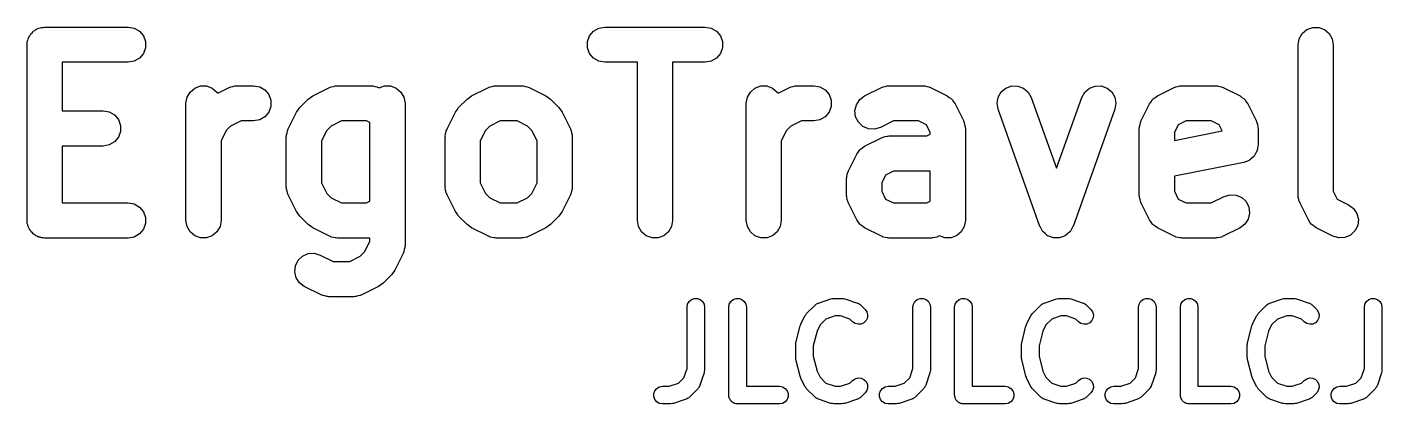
# Model space of a CAD drawing. Extents: x 131.8 to 150.6, y -85.4 to -82.2.
# Drawn here: x 131.84 to 143.42, y -85.4 to -82.19 of the extents above; entities that cross this region are included whole.
import ezdxf

# ---------------------------------------------------------------- set-up
doc = ezdxf.new("R2010")
doc.units = 0
doc.header["$MEASUREMENT"] = 0
doc.layers.add('BLACK', color=7, linetype='CONTINUOUS')

msp = doc.modelspace()

# ---------------------------------------------------------------- linework, layer by layer
at = {"layer": 'Black'}
for p, q in [((131.854, -82.2869), (131.86, -82.2755)), ((131.86, -82.2755), (131.865, -82.2632)), ((131.865, -82.2632), (131.873, -82.2531)), ((131.873, -82.2531), (131.88, -82.2418)), ((131.88, -82.2418), (131.89, -82.2333)), ((131.89, -82.2333), (131.898, -82.2233)), ((131.898, -82.2233), (131.91, -82.2167)), ((131.91, -82.2167), (131.92, -82.2083)), ((131.92, -82.2083), (131.932, -82.2038)), ((131.932, -82.2038), (131.943, -82.1972)), ((131.943, -82.1972), (131.956, -82.1949)), ((131.956, -82.1949), (131.969, -82.1904)), ((131.969, -82.1904), (131.982, -82.1904)), ((131.982, -82.1904), (131.995, -82.1882)), ((131.995, -82.1882), (132.709, -82.1882)), ((132.709, -82.1882), (132.76, -82.1972)), ((132.76, -82.1972), (132.805, -82.2233)), ((132.805, -82.2233), (132.839, -82.2632)), ((132.839, -82.2632), (132.857, -82.3121)), ((136.633, -82.3121), (136.65, -82.2632)), ((136.65, -82.2632), (136.684, -82.2233)), ((136.684, -82.2233), (136.729, -82.1972)), ((136.729, -82.1972), (136.78, -82.1882)), ((136.78, -82.1882), (137.637, -82.1882)), ((137.637, -82.1882), (137.689, -82.1972)), ((137.689, -82.1972), (137.734, -82.2233)), ((137.734, -82.2233), (137.767, -82.2632)), ((137.767, -82.2632), (137.785, -82.3121)), ((142.711, -82.2869), (142.737, -82.2418)), ((142.737, -82.2418), (142.777, -82.2083)), ((142.777, -82.2083), (142.826, -82.1904)), ((142.826, -82.1904), (142.878, -82.1904)), ((142.878, -82.1904), (142.927, -82.2083)), ((142.927, -82.2083), (142.967, -82.2418)), ((142.967, -82.2418), (142.993, -82.2869)), ((131.845, -82.3382), (131.847, -82.3252)), ((131.845, -83.8382), (131.845, -82.3382)), ((131.847, -82.3121), (131.851, -82.2998)), ((131.847, -82.3252), (131.847, -82.3121)), ((131.851, -82.2998), (131.854, -82.2869)), ((132.857, -82.3642), (132.839, -82.4132)), ((132.857, -82.3121), (132.857, -82.3642)), ((136.633, -82.3642), (136.633, -82.3121)), ((136.65, -82.4132), (136.633, -82.3642)), ((137.785, -82.3642), (137.767, -82.4132)), ((137.785, -82.3121), (137.785, -82.3642)), ((142.702, -82.3382), (142.711, -82.2869)), ((142.702, -83.6239), (142.702, -82.3382)), ((142.993, -82.2869), (143.002, -82.3382)), ((143.002, -82.3382), (143.002, -83.5885)), ((132.709, -82.4882), (132.145, -82.4882)), ((132.145, -82.4882), (132.145, -82.9025)), ((132.76, -82.4791), (132.709, -82.4882)), ((132.805, -82.4531), (132.76, -82.4791)), ((132.839, -82.4132), (132.805, -82.4531)), ((136.684, -82.4531), (136.65, -82.4132)), ((136.729, -82.4791), (136.684, -82.4531)), ((136.78, -82.4882), (136.729, -82.4791)), ((137.059, -82.4882), (136.78, -82.4882)), ((137.059, -83.8382), (137.059, -82.4882)), ((137.637, -82.4882), (137.359, -82.4882)), ((137.359, -82.4882), (137.359, -83.8382)), ((137.689, -82.4791), (137.637, -82.4882)), ((137.734, -82.4531), (137.689, -82.4791)), ((137.767, -82.4132), (137.734, -82.4531)), ((133.237, -82.7418), (133.277, -82.7083)), ((133.277, -82.7083), (133.326, -82.6904)), ((133.326, -82.6904), (133.378, -82.6904)), ((133.378, -82.6904), (133.427, -82.7083)), ((133.427, -82.7083), (133.467, -82.7418)), ((133.473, -82.7527), (133.57, -82.704)), ((133.57, -82.704), (133.579, -82.7015)), ((133.579, -82.7015), (133.586, -82.6972)), ((133.586, -82.6972), (133.603, -82.6942)), ((133.603, -82.6942), (133.62, -82.6892)), ((133.62, -82.6892), (133.629, -82.6897)), ((133.629, -82.6897), (133.637, -82.6882)), ((133.637, -82.6882), (133.78, -82.6882)), ((133.78, -82.6882), (133.832, -82.6972)), ((133.832, -82.6972), (133.877, -82.7233)), ((133.877, -82.7233), (133.91, -82.7632)), ((134.285, -82.7754), (134.428, -82.704)), ((134.428, -82.704), (134.436, -82.7015)), ((134.436, -82.7015), (134.443, -82.6972)), ((134.443, -82.6972), (134.461, -82.6942)), ((134.461, -82.6942), (134.477, -82.6892)), ((134.477, -82.6892), (134.486, -82.6897)), ((134.486, -82.6897), (134.495, -82.6882)), ((134.495, -82.6882), (134.78, -82.6882)), ((134.78, -82.6882), (134.789, -82.6897)), ((134.789, -82.6897), (134.797, -82.6892)), ((134.797, -82.6892), (134.814, -82.6942)), ((134.814, -82.6942), (134.832, -82.6972)), ((134.832, -82.6972), (134.839, -82.7015)), ((134.839, -82.7015), (134.847, -82.704)), ((134.847, -82.704), (134.853, -82.7066)), ((134.853, -82.7066), (134.897, -82.6904)), ((134.897, -82.6904), (134.949, -82.6904)), ((134.949, -82.6904), (134.998, -82.7083)), ((134.998, -82.7083), (135.038, -82.7418)), ((135.642, -82.7754), (135.785, -82.704)), ((135.785, -82.704), (135.793, -82.7015)), ((135.793, -82.7015), (135.8, -82.6972)), ((135.8, -82.6972), (135.818, -82.6942)), ((135.818, -82.6942), (135.835, -82.6892)), ((135.835, -82.6892), (135.843, -82.6897)), ((135.843, -82.6897), (135.852, -82.6882)), ((135.852, -82.6882), (136.066, -82.6882)), ((136.066, -82.6882), (136.075, -82.6897)), ((136.075, -82.6897), (136.083, -82.6892)), ((136.083, -82.6892), (136.1, -82.6942)), ((136.1, -82.6942), (136.117, -82.6972)), ((136.117, -82.6972), (136.125, -82.7015)), ((136.125, -82.7015), (136.133, -82.704)), ((136.133, -82.704), (136.276, -82.7754)), ((138.023, -82.7418), (138.062, -82.7083)), ((138.062, -82.7083), (138.111, -82.6904)), ((138.111, -82.6904), (138.164, -82.6904)), ((138.164, -82.6904), (138.212, -82.7083)), ((138.212, -82.7083), (138.252, -82.7418)), ((138.259, -82.7527), (138.356, -82.704)), ((138.356, -82.704), (138.364, -82.7015)), ((138.364, -82.7015), (138.372, -82.6972)), ((138.372, -82.6972), (138.389, -82.6942)), ((138.389, -82.6942), (138.406, -82.6892)), ((138.406, -82.6892), (138.415, -82.6897)), ((138.415, -82.6897), (138.423, -82.6882)), ((138.423, -82.6882), (138.566, -82.6882)), ((138.566, -82.6882), (138.617, -82.6972)), ((138.617, -82.6972), (138.662, -82.7233)), ((138.662, -82.7233), (138.696, -82.7632)), ((138.999, -82.7754), (139.142, -82.704)), ((139.142, -82.704), (139.15, -82.7015)), ((139.15, -82.7015), (139.158, -82.6972)), ((139.158, -82.6972), (139.175, -82.6942)), ((139.175, -82.6942), (139.192, -82.6892)), ((139.192, -82.6892), (139.2, -82.6897)), ((139.2, -82.6897), (139.209, -82.6882)), ((139.209, -82.6882), (139.495, -82.6882)), ((139.495, -82.6882), (139.503, -82.6897)), ((139.503, -82.6897), (139.512, -82.6892)), ((139.512, -82.6892), (139.529, -82.6942)), ((139.529, -82.6942), (139.546, -82.6972)), ((139.546, -82.6972), (139.553, -82.7015)), ((139.553, -82.7015), (139.562, -82.704)), ((139.562, -82.704), (139.705, -82.7754)), ((140.166, -82.7411), (140.206, -82.7078)), ((140.206, -82.7078), (140.255, -82.6903)), ((140.255, -82.6903), (140.307, -82.6906)), ((140.307, -82.6906), (140.356, -82.7087)), ((140.356, -82.7087), (140.396, -82.7424)), ((140.879, -82.7424), (140.919, -82.7087)), ((140.919, -82.7087), (140.968, -82.6906)), ((140.968, -82.6906), (141.02, -82.6903)), ((141.02, -82.6903), (141.069, -82.7078)), ((141.069, -82.7078), (141.109, -82.7411)), ((141.499, -82.7754), (141.642, -82.704)), ((141.642, -82.704), (141.65, -82.7015)), ((141.65, -82.7015), (141.658, -82.6972)), ((141.658, -82.6972), (141.675, -82.6942)), ((141.675, -82.6942), (141.692, -82.6892)), ((141.692, -82.6892), (141.7, -82.6897)), ((141.7, -82.6897), (141.709, -82.6882)), ((141.709, -82.6882), (141.995, -82.6882)), ((141.995, -82.6882), (142.003, -82.6897)), ((142.003, -82.6897), (142.012, -82.6892)), ((142.012, -82.6892), (142.029, -82.6942)), ((142.029, -82.6942), (142.046, -82.6972)), ((142.046, -82.6972), (142.053, -82.7015)), ((142.053, -82.7015), (142.062, -82.704)), ((142.062, -82.704), (142.205, -82.7754)), ((133.202, -82.8382), (133.211, -82.7869)), ((133.202, -83.8382), (133.202, -82.8382)), ((133.211, -82.7869), (133.237, -82.7418)), ((133.467, -82.7418), (133.473, -82.7527)), ((133.91, -82.7632), (133.928, -82.8121)), ((133.928, -82.8121), (133.928, -82.8642)), ((134.174, -82.875), (134.246, -82.8035)), ((134.246, -82.8035), (134.265, -82.7897)), ((134.265, -82.7897), (134.285, -82.7754)), ((135.038, -82.7418), (135.064, -82.7869)), ((135.064, -82.7869), (135.073, -82.8382)), ((135.073, -82.8382), (135.073, -84.0525)), ((135.531, -82.875), (135.603, -82.8035)), ((135.603, -82.8035), (135.623, -82.7897)), ((135.623, -82.7897), (135.642, -82.7754)), ((136.276, -82.7754), (136.295, -82.7897)), ((136.295, -82.7897), (136.315, -82.8035)), ((136.315, -82.8035), (136.386, -82.875)), ((137.987, -82.8382), (137.997, -82.7869)), ((137.987, -83.8382), (137.987, -82.8382)), ((137.997, -82.7869), (138.023, -82.7418)), ((138.252, -82.7418), (138.259, -82.7527)), ((138.696, -82.7632), (138.714, -82.8121)), ((138.714, -82.8121), (138.714, -82.8642)), ((138.916, -82.9006), (138.928, -82.8499)), ((138.928, -82.8499), (138.957, -82.8065)), ((138.957, -82.8065), (138.999, -82.7754)), ((139.705, -82.7754), (139.722, -82.7885)), ((139.722, -82.7885), (139.741, -82.8007)), ((139.741, -82.8007), (139.743, -82.804)), ((139.743, -82.804), (139.746, -82.8065)), ((139.746, -82.8065), (139.759, -82.8248)), ((139.759, -82.8248), (139.772, -82.8425)), ((139.772, -82.8425), (139.843, -82.9854)), ((140.13, -82.8373), (140.14, -82.786)), ((140.139, -82.8886), (140.13, -82.8373)), ((140.14, -82.786), (140.166, -82.7411)), ((140.396, -82.7424), (140.422, -82.7877)), ((140.422, -82.7877), (140.637, -83.3922)), ((140.637, -83.3922), (140.853, -82.7877)), ((140.853, -82.7877), (140.879, -82.7424)), ((141.109, -82.7411), (141.135, -82.786)), ((141.135, -82.786), (141.145, -82.8373)), ((141.145, -82.8373), (141.136, -82.8886)), ((141.36, -82.9854), (141.432, -82.8425)), ((141.432, -82.8425), (141.445, -82.8248)), ((141.445, -82.8248), (141.457, -82.8065)), ((141.457, -82.8065), (141.46, -82.804)), ((141.46, -82.804), (141.463, -82.8007)), ((141.463, -82.8007), (141.481, -82.7886)), ((141.481, -82.7886), (141.499, -82.7754)), ((142.205, -82.7754), (142.222, -82.7885)), ((142.222, -82.7885), (142.241, -82.8007)), ((142.241, -82.8007), (142.243, -82.804)), ((142.243, -82.804), (142.246, -82.8065)), ((142.246, -82.8065), (142.259, -82.8248)), ((142.259, -82.8248), (142.272, -82.8425)), ((142.272, -82.8425), (142.343, -82.9854)), ((132.145, -82.9025), (132.495, -82.9025)), ((132.495, -82.9025), (132.546, -82.9115)), ((132.546, -82.9115), (132.591, -82.9376)), ((132.591, -82.9376), (132.625, -82.9775)), ((133.877, -82.9531), (133.832, -82.9791)), ((133.91, -82.9132), (133.877, -82.9531)), ((133.928, -82.8642), (133.91, -82.9132)), ((134.075, -83.0568), (134.146, -82.9139)), ((134.146, -82.9139), (134.16, -82.8947)), ((134.16, -82.8947), (134.174, -82.875)), ((135.432, -83.0568), (135.503, -82.9139)), ((135.503, -82.9139), (135.518, -82.8947)), ((135.518, -82.8947), (135.531, -82.875)), ((136.386, -82.875), (136.4, -82.8946)), ((136.4, -82.8946), (136.415, -82.9139)), ((136.415, -82.9139), (136.486, -83.0568)), ((138.662, -82.9531), (138.617, -82.9791)), ((138.696, -82.9132), (138.662, -82.9531)), ((138.714, -82.8642), (138.696, -82.9132)), ((138.922, -82.9524), (138.916, -82.9006)), ((138.946, -82.999), (138.922, -82.9524)), ((140.496, -83.8886), (140.139, -82.8886)), ((141.136, -82.8886), (140.779, -83.8886)), ((132.625, -82.9775), (132.642, -83.0264)), ((132.642, -83.0785), (132.625, -83.1275)), ((132.642, -83.0264), (132.642, -83.0785)), ((133.546, -83.0699), (133.502, -83.1593)), ((133.583, -83.0329), (133.546, -83.0699)), ((133.673, -82.9882), (133.583, -83.0329)), ((133.78, -82.9882), (133.673, -82.9882)), ((133.832, -82.9791), (133.78, -82.9882)), ((134.065, -83.0899), (134.068, -83.0726)), ((134.068, -83.0726), (134.072, -83.0651)), ((134.072, -83.0651), (134.075, -83.0568)), ((134.404, -83.0699), (134.359, -83.1593)), ((134.441, -83.0329), (134.404, -83.0699)), ((134.53, -82.9882), (134.441, -83.0329)), ((134.745, -82.9882), (134.53, -82.9882)), ((134.773, -83.0023), (134.745, -82.9882)), ((134.773, -83.674), (134.773, -83.0023)), ((135.422, -83.0899), (135.425, -83.0726)), ((135.425, -83.0726), (135.429, -83.0651)), ((135.429, -83.0651), (135.432, -83.0568)), ((135.761, -83.0699), (135.716, -83.1593)), ((135.798, -83.0329), (135.761, -83.0699)), ((135.887, -82.9882), (135.798, -83.0329)), ((136.031, -82.9882), (135.887, -82.9882)), ((136.12, -83.0329), (136.031, -82.9882)), ((136.157, -83.0699), (136.12, -83.0329)), ((136.202, -83.1593), (136.157, -83.0699)), ((136.486, -83.0568), (136.488, -83.0651)), ((136.488, -83.0651), (136.493, -83.0726)), ((136.493, -83.0726), (136.496, -83.0899)), ((138.332, -83.0699), (138.287, -83.1593)), ((138.369, -83.0329), (138.332, -83.0699)), ((138.459, -82.9882), (138.369, -83.0329)), ((138.566, -82.9882), (138.459, -82.9882)), ((138.617, -82.9791), (138.566, -82.9882)), ((138.983, -83.0348), (138.946, -82.999)), ((139.031, -83.0555), (138.983, -83.0348)), ((139.083, -83.0586), (139.031, -83.0555)), ((139.133, -83.0438), (139.083, -83.0586)), ((139.244, -82.9882), (139.133, -83.0438)), ((139.459, -82.9882), (139.244, -82.9882)), ((139.526, -83.0214), (139.459, -82.9882)), ((139.559, -83.0879), (139.526, -83.0214)), ((139.843, -82.9854), (139.846, -82.9937)), ((139.846, -82.9937), (139.85, -83.0012)), ((139.85, -83.0012), (139.853, -83.0185)), ((139.853, -83.0185), (139.858, -83.0353)), ((139.858, -83.0353), (139.857, -83.0439)), ((139.857, -83.0439), (139.859, -83.0525)), ((139.859, -83.0525), (139.859, -83.8382)), ((141.345, -83.0525), (141.346, -83.0439)), ((141.345, -83.6239), (141.345, -83.0525)), ((141.346, -83.0353), (141.351, -83.0185)), ((141.346, -83.0439), (141.346, -83.0353)), ((141.351, -83.0185), (141.354, -83.0012)), ((141.354, -83.0012), (141.358, -82.9937)), ((141.358, -82.9937), (141.36, -82.9854)), ((141.678, -83.0214), (141.645, -83.0879)), ((141.645, -83.1552), (142.052, -83.0738)), ((141.744, -82.9882), (141.678, -83.0214)), ((141.959, -82.9882), (141.744, -82.9882)), ((142.026, -83.0214), (141.959, -82.9882)), ((142.052, -83.0738), (142.026, -83.0214)), ((142.343, -82.9854), (142.346, -82.9937)), ((142.346, -82.9937), (142.35, -83.0012)), ((142.35, -83.0012), (142.353, -83.0185)), ((142.353, -83.0185), (142.358, -83.0353)), ((142.358, -83.0353), (142.357, -83.0439)), ((142.357, -83.0439), (142.359, -83.0525)), ((142.359, -83.0525), (142.359, -83.1953)), ((132.495, -83.2025), (132.145, -83.2025)), ((132.145, -83.2025), (132.145, -83.6882)), ((132.546, -83.1934), (132.495, -83.2025)), ((132.591, -83.1674), (132.546, -83.1934)), ((132.625, -83.1275), (132.591, -83.1674)), ((133.502, -83.1593), (133.502, -83.8382)), ((134.059, -83.1239), (134.06, -83.1154)), ((134.059, -83.5525), (134.059, -83.1239)), ((134.06, -83.1067), (134.065, -83.0899)), ((134.06, -83.1154), (134.06, -83.1067)), ((134.359, -83.1593), (134.359, -83.517)), ((135.416, -83.1239), (135.418, -83.1154)), ((135.416, -83.5525), (135.416, -83.1239)), ((135.417, -83.1067), (135.422, -83.0899)), ((135.418, -83.1154), (135.417, -83.1067)), ((135.716, -83.1593), (135.716, -83.517)), ((136.202, -83.517), (136.202, -83.1593)), ((136.496, -83.0899), (136.501, -83.1067)), ((136.501, -83.1067), (136.5, -83.1154)), ((136.5, -83.1154), (136.502, -83.1239)), ((136.502, -83.1239), (136.502, -83.5525)), ((138.287, -83.1593), (138.287, -83.8382)), ((138.999, -83.204), (139.142, -83.1326)), ((139.142, -83.1326), (139.15, -83.1301)), ((139.15, -83.1301), (139.158, -83.1258)), ((139.158, -83.1258), (139.175, -83.1227)), ((139.175, -83.1227), (139.192, -83.1177)), ((139.192, -83.1177), (139.2, -83.1182)), ((139.2, -83.1182), (139.209, -83.1167)), ((139.209, -83.1167), (139.531, -83.1167)), ((139.531, -83.1167), (139.559, -83.1026)), ((139.559, -83.1026), (139.559, -83.0879)), ((141.645, -83.0879), (141.645, -83.1552)), ((142.359, -83.1953), (142.355, -83.2193)), ((138.86, -83.4139), (138.932, -83.2711)), ((138.932, -83.2711), (138.945, -83.2534)), ((138.945, -83.2534), (138.957, -83.235)), ((138.957, -83.235), (138.96, -83.2326)), ((138.96, -83.2326), (138.963, -83.2292)), ((138.963, -83.2292), (138.981, -83.2171)), ((138.981, -83.2171), (138.999, -83.204)), ((142.305, -83.3074), (142.287, -83.3235)), ((142.324, -83.2917), (142.305, -83.3074)), ((142.325, -83.2902), (142.324, -83.2917)), ((142.326, -83.2891), (142.325, -83.2902)), ((142.338, -83.2677), (142.326, -83.2891)), ((142.35, -83.2466), (142.338, -83.2677)), ((142.351, -83.2434), (142.35, -83.2449)), ((142.35, -83.2449), (142.35, -83.2466)), ((142.355, -83.2193), (142.351, -83.2434)), ((138.851, -83.447), (138.854, -83.4297)), ((138.854, -83.4297), (138.858, -83.4222)), ((138.858, -83.4222), (138.86, -83.4139)), ((139.244, -83.4167), (139.178, -83.45)), ((139.559, -83.4167), (139.244, -83.4167)), ((139.559, -83.674), (139.559, -83.4167)), ((142.238, -83.3424), (141.645, -83.4611)), ((142.261, -83.3336), (142.238, -83.3424)), ((142.284, -83.3252), (142.261, -83.3336)), ((142.285, -83.3241), (142.284, -83.3252)), ((142.287, -83.3235), (142.285, -83.3241)), ((134.359, -83.517), (134.404, -83.6065)), ((135.716, -83.517), (135.761, -83.6065)), ((136.157, -83.6065), (136.202, -83.517)), ((138.845, -83.481), (138.846, -83.4725)), ((138.845, -83.6239), (138.845, -83.481)), ((138.846, -83.4639), (138.851, -83.447)), ((138.846, -83.4725), (138.846, -83.4639)), ((139.178, -83.45), (139.145, -83.5164)), ((139.145, -83.5164), (139.145, -83.5885)), ((141.645, -83.4611), (141.645, -83.5885)), ((134.06, -83.561), (134.059, -83.5525)), ((134.06, -83.5696), (134.06, -83.561)), ((134.065, -83.5864), (134.06, -83.5696)), ((134.068, -83.6038), (134.065, -83.5864)), ((134.072, -83.6113), (134.068, -83.6038)), ((134.075, -83.6195), (134.072, -83.6113)), ((134.146, -83.7624), (134.075, -83.6195)), ((134.404, -83.6065), (134.441, -83.6435)), ((134.441, -83.6435), (134.53, -83.6882)), ((135.418, -83.561), (135.416, -83.5525)), ((135.417, -83.5696), (135.418, -83.561)), ((135.422, -83.5864), (135.417, -83.5696)), ((135.425, -83.6038), (135.422, -83.5864)), ((135.429, -83.6113), (135.425, -83.6038)), ((135.432, -83.6195), (135.429, -83.6113)), ((135.503, -83.7624), (135.432, -83.6195)), ((135.761, -83.6065), (135.798, -83.6435)), ((135.798, -83.6435), (135.887, -83.6882)), ((136.031, -83.6882), (136.12, -83.6435)), ((136.12, -83.6435), (136.157, -83.6065)), ((136.486, -83.6195), (136.415, -83.7624)), ((136.488, -83.6112), (136.486, -83.6195)), ((136.493, -83.6038), (136.488, -83.6112)), ((136.496, -83.5864), (136.493, -83.6038)), ((136.501, -83.5696), (136.496, -83.5864)), ((136.502, -83.5525), (136.5, -83.561)), ((136.5, -83.561), (136.501, -83.5696)), ((138.846, -83.6324), (138.845, -83.6239)), ((138.846, -83.641), (138.846, -83.6324)), ((138.851, -83.6579), (138.846, -83.641)), ((138.854, -83.6752), (138.851, -83.6579)), ((139.145, -83.5885), (139.178, -83.6549)), ((139.178, -83.6549), (139.244, -83.6882)), ((141.346, -83.6324), (141.345, -83.6239)), ((141.346, -83.641), (141.346, -83.6324)), ((141.351, -83.6579), (141.346, -83.641)), ((141.354, -83.6752), (141.351, -83.6579)), ((141.645, -83.5885), (141.678, -83.6549)), ((141.678, -83.6549), (141.744, -83.6882)), ((141.959, -83.6882), (142.07, -83.6326)), ((142.07, -83.6326), (142.12, -83.6177)), ((142.12, -83.6177), (142.172, -83.6208)), ((142.172, -83.6208), (142.22, -83.6416)), ((142.22, -83.6416), (142.258, -83.6774)), ((142.703, -83.6324), (142.702, -83.6239)), ((142.703, -83.641), (142.703, -83.6324)), ((142.708, -83.6579), (142.703, -83.641)), ((142.711, -83.6752), (142.708, -83.6579)), ((143.002, -83.5885), (143.035, -83.6549)), ((143.035, -83.6549), (143.133, -83.704)), ((132.145, -83.6882), (132.709, -83.6882)), ((132.709, -83.6882), (132.76, -83.6972)), ((132.76, -83.6972), (132.805, -83.7233)), ((132.805, -83.7233), (132.839, -83.7632)), ((132.839, -83.7632), (132.857, -83.8121)), ((134.16, -83.7817), (134.146, -83.7624)), ((134.53, -83.6882), (134.745, -83.6882)), ((134.745, -83.6882), (134.773, -83.674)), ((135.518, -83.7817), (135.503, -83.7624)), ((135.887, -83.6882), (136.031, -83.6882)), ((136.415, -83.7624), (136.4, -83.7817)), ((138.858, -83.6827), (138.854, -83.6752)), ((138.86, -83.691), (138.858, -83.6827)), ((138.932, -83.8338), (138.86, -83.691)), ((139.244, -83.6882), (139.531, -83.6882)), ((139.531, -83.6882), (139.559, -83.674)), ((141.358, -83.6827), (141.354, -83.6752)), ((141.36, -83.691), (141.358, -83.6827)), ((141.432, -83.8338), (141.36, -83.691)), ((141.744, -83.6882), (141.959, -83.6882)), ((142.258, -83.6774), (142.281, -83.724)), ((142.287, -83.7757), (142.275, -83.8264)), ((142.281, -83.724), (142.287, -83.7757)), ((142.715, -83.6827), (142.711, -83.6752)), ((142.718, -83.691), (142.715, -83.6827)), ((142.789, -83.8338), (142.718, -83.691)), ((143.133, -83.704), (143.175, -83.735)), ((143.175, -83.735), (143.204, -83.7785)), ((143.204, -83.7785), (143.216, -83.8292)), ((131.847, -83.8511), (131.845, -83.8382)), ((131.847, -83.8642), (131.847, -83.8511)), ((131.851, -83.8765), (131.847, -83.8642)), ((131.854, -83.8895), (131.851, -83.8765)), ((131.86, -83.9008), (131.854, -83.8895)), ((132.857, -83.8642), (132.839, -83.9132)), ((132.857, -83.8121), (132.857, -83.8642)), ((133.211, -83.8895), (133.202, -83.8382)), ((133.237, -83.9346), (133.211, -83.8895)), ((133.493, -83.8895), (133.467, -83.9346)), ((133.502, -83.8382), (133.493, -83.8895)), ((134.174, -83.8014), (134.16, -83.7817)), ((134.246, -83.8728), (134.174, -83.8014)), ((134.265, -83.8866), (134.246, -83.8728)), ((134.285, -83.9009), (134.265, -83.8866)), ((135.531, -83.8014), (135.518, -83.7817)), ((135.603, -83.8728), (135.531, -83.8014)), ((135.623, -83.8866), (135.603, -83.8728)), ((135.642, -83.9009), (135.623, -83.8866)), ((136.295, -83.8866), (136.276, -83.9009)), ((136.315, -83.8728), (136.295, -83.8866)), ((136.386, -83.8014), (136.315, -83.8728)), ((136.4, -83.7817), (136.386, -83.8014)), ((137.068, -83.8895), (137.059, -83.8382)), ((137.094, -83.9346), (137.068, -83.8895)), ((137.35, -83.8895), (137.324, -83.9346)), ((137.359, -83.8382), (137.35, -83.8895)), ((137.997, -83.8895), (137.987, -83.8382)), ((138.023, -83.9346), (137.997, -83.8895)), ((138.278, -83.8895), (138.252, -83.9346)), ((138.287, -83.8382), (138.278, -83.8895)), ((138.945, -83.8515), (138.932, -83.8338)), ((138.957, -83.8699), (138.945, -83.8515)), ((138.96, -83.8723), (138.957, -83.8699)), ((138.963, -83.8757), (138.96, -83.8723)), ((138.981, -83.8878), (138.963, -83.8757)), ((138.999, -83.9009), (138.981, -83.8878)), ((139.85, -83.8895), (139.824, -83.9346)), ((139.859, -83.8382), (139.85, -83.8895)), ((140.497, -83.8894), (140.496, -83.8886)), ((140.497, -83.8903), (140.497, -83.8894)), ((140.51, -83.9121), (140.497, -83.8903)), ((140.778, -83.8903), (140.765, -83.9121)), ((140.779, -83.8886), (140.778, -83.8894)), ((140.778, -83.8894), (140.778, -83.8903)), ((141.445, -83.8515), (141.432, -83.8338)), ((141.457, -83.8699), (141.445, -83.8515)), ((141.46, -83.8723), (141.457, -83.8699)), ((141.463, -83.8757), (141.46, -83.8723)), ((141.481, -83.8878), (141.463, -83.8757)), ((141.499, -83.9009), (141.481, -83.8878)), ((142.246, -83.8699), (142.205, -83.9009)), ((142.275, -83.8264), (142.246, -83.8699)), ((142.802, -83.8515), (142.789, -83.8338)), ((142.814, -83.8699), (142.802, -83.8515)), ((142.818, -83.8723), (142.814, -83.8699)), ((142.82, -83.8757), (142.818, -83.8723)), ((142.838, -83.8878), (142.82, -83.8757)), ((142.856, -83.9009), (142.838, -83.8878)), ((143.21, -83.8809), (143.187, -83.9275)), ((143.216, -83.8292), (143.21, -83.8809)), ((131.865, -83.9132), (131.86, -83.9008)), ((131.873, -83.9232), (131.865, -83.9132)), ((131.88, -83.9346), (131.873, -83.9232)), ((131.89, -83.943), (131.88, -83.9346)), ((131.898, -83.9531), (131.89, -83.943)), ((131.91, -83.9596), (131.898, -83.9531)), ((131.92, -83.9681), (131.91, -83.9596)), ((131.932, -83.9726), (131.92, -83.9681)), ((131.943, -83.9791), (131.932, -83.9726)), ((131.956, -83.9814), (131.943, -83.9791)), ((131.969, -83.9859), (131.956, -83.9814)), ((131.982, -83.9859), (131.969, -83.9859)), ((131.995, -83.9882), (131.982, -83.9859)), ((132.709, -83.9882), (131.995, -83.9882)), ((132.76, -83.9791), (132.709, -83.9882)), ((132.805, -83.9531), (132.76, -83.9791)), ((132.839, -83.9132), (132.805, -83.9531)), ((133.277, -83.9681), (133.237, -83.9346)), ((133.326, -83.9859), (133.277, -83.9681)), ((133.378, -83.9859), (133.326, -83.9859)), ((133.427, -83.9681), (133.378, -83.9859)), ((133.467, -83.9346), (133.427, -83.9681)), ((134.428, -83.9723), (134.285, -83.9009)), ((134.436, -83.9748), (134.428, -83.9723)), ((134.443, -83.9791), (134.436, -83.9748)), ((134.461, -83.9822), (134.443, -83.9791)), ((134.477, -83.9872), (134.461, -83.9822)), ((134.486, -83.9867), (134.477, -83.9872)), ((134.495, -83.9882), (134.486, -83.9867)), ((134.773, -83.9882), (134.495, -83.9882)), ((134.773, -84.017), (134.773, -83.9882)), ((135.785, -83.9723), (135.642, -83.9009)), ((135.793, -83.9748), (135.785, -83.9723)), ((135.8, -83.9791), (135.793, -83.9748)), ((135.818, -83.9822), (135.8, -83.9791)), ((135.835, -83.9872), (135.818, -83.9822)), ((135.843, -83.9867), (135.835, -83.9872)), ((135.852, -83.9882), (135.843, -83.9867)), ((136.066, -83.9882), (135.852, -83.9882)), ((136.075, -83.9867), (136.066, -83.9882)), ((136.083, -83.9872), (136.075, -83.9867)), ((136.1, -83.9822), (136.083, -83.9872)), ((136.117, -83.9791), (136.1, -83.9822)), ((136.125, -83.9748), (136.117, -83.9791)), ((136.133, -83.9723), (136.125, -83.9748)), ((136.276, -83.9009), (136.133, -83.9723)), ((137.134, -83.9681), (137.094, -83.9346)), ((137.183, -83.9859), (137.134, -83.9681)), ((137.235, -83.9859), (137.183, -83.9859)), ((137.284, -83.9681), (137.235, -83.9859)), ((137.324, -83.9346), (137.284, -83.9681)), ((138.062, -83.9681), (138.023, -83.9346)), ((138.111, -83.9859), (138.062, -83.9681)), ((138.164, -83.9859), (138.111, -83.9859)), ((138.212, -83.9681), (138.164, -83.9859)), ((138.252, -83.9346), (138.212, -83.9681)), ((139.142, -83.9723), (138.999, -83.9009)), ((139.15, -83.9748), (139.142, -83.9723)), ((139.158, -83.9791), (139.15, -83.9748)), ((139.175, -83.9822), (139.158, -83.9791)), ((139.192, -83.9872), (139.175, -83.9822)), ((139.2, -83.9867), (139.192, -83.9872)), ((139.209, -83.9882), (139.2, -83.9867)), ((139.566, -83.9882), (139.209, -83.9882)), ((139.575, -83.9867), (139.566, -83.9882)), ((139.583, -83.9872), (139.575, -83.9867)), ((139.6, -83.9822), (139.583, -83.9872)), ((139.617, -83.9791), (139.6, -83.9822)), ((139.625, -83.9748), (139.617, -83.9791)), ((139.633, -83.9723), (139.625, -83.9748)), ((139.638, -83.9697), (139.633, -83.9723)), ((139.683, -83.9859), (139.638, -83.9697)), ((139.735, -83.9859), (139.683, -83.9859)), ((139.784, -83.9681), (139.735, -83.9859)), ((139.824, -83.9346), (139.784, -83.9681)), ((140.522, -83.9339), (140.51, -83.9121)), ((140.523, -83.9345), (140.522, -83.9339)), ((140.523, -83.9353), (140.523, -83.9345)), ((140.543, -83.9513), (140.523, -83.9353)), ((140.562, -83.9676), (140.543, -83.9513)), ((140.563, -83.9679), (140.562, -83.9676)), ((140.563, -83.9685), (140.563, -83.9679)), ((140.587, -83.977), (140.563, -83.9685)), ((140.611, -83.9857), (140.587, -83.977)), ((140.612, -83.986), (140.611, -83.9857)), ((140.611, -83.9857), (140.611, -83.9857)), ((140.637, -83.9859), (140.612, -83.986)), ((140.663, -83.986), (140.637, -83.9859)), ((140.664, -83.9857), (140.663, -83.986)), ((140.688, -83.977), (140.664, -83.9857)), ((140.664, -83.9857), (140.664, -83.9857)), ((140.712, -83.9685), (140.688, -83.977)), ((140.713, -83.9676), (140.712, -83.9679)), ((140.712, -83.9679), (140.712, -83.9685)), ((140.732, -83.9513), (140.713, -83.9676)), ((140.752, -83.9353), (140.732, -83.9513)), ((140.753, -83.9339), (140.752, -83.9345)), ((140.752, -83.9345), (140.752, -83.9353)), ((140.765, -83.9121), (140.753, -83.9339)), ((141.642, -83.9723), (141.499, -83.9009)), ((141.65, -83.9748), (141.642, -83.9723)), ((141.658, -83.9791), (141.65, -83.9748)), ((141.675, -83.9822), (141.658, -83.9791)), ((141.692, -83.9872), (141.675, -83.9822)), ((141.7, -83.9867), (141.692, -83.9872)), ((141.709, -83.9882), (141.7, -83.9867)), ((141.995, -83.9882), (141.709, -83.9882)), ((142.003, -83.9867), (141.995, -83.9882)), ((142.012, -83.9872), (142.003, -83.9867)), ((142.029, -83.9822), (142.012, -83.9872)), ((142.046, -83.9791), (142.029, -83.9822)), ((142.053, -83.9748), (142.046, -83.9791)), ((142.062, -83.9723), (142.053, -83.9748)), ((142.205, -83.9009), (142.062, -83.9723)), ((142.999, -83.9723), (142.856, -83.9009)), ((143.049, -83.9872), (142.999, -83.9723)), ((143.101, -83.9841), (143.049, -83.9872)), ((143.149, -83.9633), (143.101, -83.9841)), ((143.187, -83.9275), (143.149, -83.9633)), ((134.198, -84.1416), (134.245, -84.1208)), ((134.245, -84.1208), (134.297, -84.1177)), ((134.297, -84.1177), (134.347, -84.1326)), ((134.691, -84.1435), (134.728, -84.1065)), ((134.728, -84.1065), (134.773, -84.017)), ((135.057, -84.1195), (134.986, -84.2624)), ((135.06, -84.1112), (135.057, -84.1195)), ((135.064, -84.1038), (135.06, -84.1112)), ((135.067, -84.0864), (135.064, -84.1038)), ((135.072, -84.0696), (135.067, -84.0864)), ((135.073, -84.0525), (135.072, -84.061)), ((135.072, -84.061), (135.072, -84.0696)), ((134.131, -84.2757), (134.137, -84.224)), ((134.137, -84.224), (134.16, -84.1774)), ((134.16, -84.1774), (134.198, -84.1416)), ((134.347, -84.1326), (134.459, -84.1882)), ((134.459, -84.1882), (134.602, -84.1882)), ((134.602, -84.1882), (134.691, -84.1435)), ((134.143, -84.3264), (134.131, -84.2757)), ((134.171, -84.3699), (134.143, -84.3264)), ((134.958, -84.3014), (134.886, -84.3728)), ((134.972, -84.2817), (134.958, -84.3014)), ((134.986, -84.2624), (134.972, -84.2817)), ((134.213, -84.4009), (134.171, -84.3699)), ((134.356, -84.4723), (134.213, -84.4009)), ((134.364, -84.4748), (134.356, -84.4723)), ((134.372, -84.4791), (134.364, -84.4748)), ((134.696, -84.4748), (134.689, -84.4791)), ((134.705, -84.4723), (134.696, -84.4748)), ((134.847, -84.4009), (134.705, -84.4723)), ((134.867, -84.3866), (134.847, -84.4009)), ((134.886, -84.3728), (134.867, -84.3866)), ((134.389, -84.4822), (134.372, -84.4791)), ((134.406, -84.4872), (134.389, -84.4822)), ((134.415, -84.4867), (134.406, -84.4872)), ((134.423, -84.4882), (134.415, -84.4867)), ((134.637, -84.4882), (134.423, -84.4882)), ((134.646, -84.4867), (134.637, -84.4882)), ((134.655, -84.4872), (134.646, -84.4867)), ((134.671, -84.4822), (134.655, -84.4872)), ((134.689, -84.4791), (134.671, -84.4822)), ((137.482, -84.5777), (137.486, -84.552)), ((137.482, -85.1012), (137.482, -84.5777)), ((137.486, -84.552), (137.499, -84.5295)), ((137.499, -84.5295), (137.519, -84.5127)), ((137.519, -84.5127), (137.543, -84.5038)), ((137.543, -84.5038), (137.57, -84.5038)), ((137.57, -84.5038), (137.594, -84.5127)), ((137.594, -84.5127), (137.614, -84.5295)), ((137.614, -84.5295), (137.627, -84.552)), ((137.627, -84.552), (137.632, -84.5777)), ((137.632, -84.5777), (137.632, -85.1134)), ((137.839, -84.5777), (137.843, -84.552)), ((137.839, -85.3277), (137.839, -84.5777)), ((137.843, -84.552), (137.856, -84.5295)), ((137.856, -84.5295), (137.876, -84.5127)), ((137.876, -84.5127), (137.901, -84.5038)), ((137.901, -84.5038), (137.927, -84.5038)), ((137.927, -84.5038), (137.951, -84.5127)), ((137.951, -84.5127), (137.971, -84.5295)), ((137.971, -84.5295), (137.984, -84.552)), ((137.984, -84.552), (137.989, -84.5777)), ((137.989, -84.5777), (137.989, -85.2527)), ((138.503, -84.6318), (138.575, -84.5604)), ((138.575, -84.5604), (138.578, -84.5579)), ((138.578, -84.5579), (138.581, -84.5547)), ((138.581, -84.5547), (138.589, -84.5505)), ((138.589, -84.5505), (138.596, -84.5454)), ((138.596, -84.5454), (138.6, -84.5443)), ((138.6, -84.5443), (138.604, -84.5422)), ((138.604, -84.5422), (138.711, -84.5065)), ((138.711, -84.5065), (138.723, -84.5048)), ((138.723, -84.5048), (138.735, -84.5027)), ((138.735, -84.5027), (138.807, -84.5027)), ((138.807, -84.5027), (138.818, -84.5048)), ((138.818, -84.5048), (138.83, -84.5065)), ((138.83, -84.5065), (138.937, -84.5422)), ((138.937, -84.5422), (138.941, -84.5443)), ((138.941, -84.5443), (138.945, -84.5454)), ((138.945, -84.5454), (138.953, -84.5505)), ((138.953, -84.5505), (138.96, -84.5547)), ((138.96, -84.5547), (138.963, -84.5579)), ((138.963, -84.5579), (138.967, -84.5604)), ((138.967, -84.5604), (139.002, -84.5961)), ((139.41, -84.5777), (139.415, -84.552)), ((139.41, -85.1012), (139.41, -84.5777)), ((139.415, -84.552), (139.428, -84.5295)), ((139.428, -84.5295), (139.448, -84.5127)), ((139.448, -84.5127), (139.472, -84.5038)), ((139.472, -84.5038), (139.498, -84.5038)), ((139.498, -84.5038), (139.523, -84.5127)), ((139.523, -84.5127), (139.543, -84.5295)), ((139.543, -84.5295), (139.556, -84.552)), ((139.556, -84.552), (139.56, -84.5777)), ((139.56, -84.5777), (139.56, -85.1134)), ((139.767, -84.5777), (139.772, -84.552)), ((139.767, -85.3277), (139.767, -84.5777)), ((139.772, -84.552), (139.785, -84.5295)), ((139.785, -84.5295), (139.805, -84.5127)), ((139.805, -84.5127), (139.829, -84.5038)), ((139.829, -84.5038), (139.855, -84.5038)), ((139.855, -84.5038), (139.88, -84.5127)), ((139.88, -84.5127), (139.9, -84.5295)), ((139.9, -84.5295), (139.913, -84.552)), ((139.913, -84.552), (139.917, -84.5777)), ((139.917, -84.5777), (139.917, -85.2527)), ((140.432, -84.6318), (140.503, -84.5604)), ((140.503, -84.5604), (140.507, -84.5579)), ((140.507, -84.5579), (140.51, -84.5547)), ((140.51, -84.5547), (140.518, -84.5505)), ((140.518, -84.5505), (140.525, -84.5454)), ((140.525, -84.5454), (140.529, -84.5443)), ((140.529, -84.5443), (140.533, -84.5422)), ((140.533, -84.5422), (140.64, -84.5065)), ((140.64, -84.5065), (140.652, -84.5048)), ((140.652, -84.5048), (140.664, -84.5027)), ((140.664, -84.5027), (140.735, -84.5027)), ((140.735, -84.5027), (140.747, -84.5048)), ((140.747, -84.5048), (140.759, -84.5065)), ((140.759, -84.5065), (140.866, -84.5422)), ((140.866, -84.5422), (140.87, -84.5443)), ((140.87, -84.5443), (140.874, -84.5454)), ((140.874, -84.5454), (140.881, -84.5505)), ((140.881, -84.5505), (140.889, -84.5547)), ((140.889, -84.5547), (140.892, -84.5579)), ((140.892, -84.5579), (140.895, -84.5604)), ((140.895, -84.5604), (140.931, -84.5961)), ((141.339, -84.5777), (141.343, -84.552)), ((141.339, -85.1012), (141.339, -84.5777)), ((141.343, -84.552), (141.356, -84.5295)), ((141.356, -84.5295), (141.376, -84.5127)), ((141.376, -84.5127), (141.401, -84.5038)), ((141.401, -84.5038), (141.427, -84.5038)), ((141.427, -84.5038), (141.451, -84.5127)), ((141.451, -84.5127), (141.471, -84.5295)), ((141.471, -84.5295), (141.484, -84.552)), ((141.484, -84.552), (141.489, -84.5777)), ((141.489, -84.5777), (141.489, -85.1134)), ((141.696, -84.5777), (141.7, -84.552)), ((141.696, -85.3277), (141.696, -84.5777)), ((141.7, -84.552), (141.713, -84.5295)), ((141.713, -84.5295), (141.733, -84.5127)), ((141.733, -84.5127), (141.758, -84.5038)), ((141.758, -84.5038), (141.784, -84.5038)), ((141.784, -84.5038), (141.808, -84.5127)), ((141.808, -84.5127), (141.828, -84.5295)), ((141.828, -84.5295), (141.841, -84.552)), ((141.841, -84.552), (141.846, -84.5777)), ((141.846, -84.5777), (141.846, -85.2527)), ((142.361, -84.6318), (142.432, -84.5604)), ((142.432, -84.5604), (142.436, -84.5579)), ((142.436, -84.5579), (142.438, -84.5547)), ((142.438, -84.5547), (142.446, -84.5505)), ((142.446, -84.5505), (142.453, -84.5454)), ((142.453, -84.5454), (142.458, -84.5443)), ((142.458, -84.5443), (142.461, -84.5422)), ((142.461, -84.5422), (142.569, -84.5065)), ((142.569, -84.5065), (142.58, -84.5048)), ((142.58, -84.5048), (142.592, -84.5027)), ((142.592, -84.5027), (142.664, -84.5027)), ((142.664, -84.5027), (142.675, -84.5048)), ((142.675, -84.5048), (142.687, -84.5065)), ((142.687, -84.5065), (142.795, -84.5422)), ((142.795, -84.5422), (142.798, -84.5443)), ((142.798, -84.5443), (142.802, -84.5454)), ((142.802, -84.5454), (142.81, -84.5505)), ((142.81, -84.5505), (142.817, -84.5547)), ((142.817, -84.5547), (142.82, -84.5579)), ((142.82, -84.5579), (142.824, -84.5604)), ((142.824, -84.5604), (142.86, -84.5961)), ((143.267, -84.5777), (143.272, -84.552)), ((143.267, -85.1012), (143.267, -84.5777)), ((143.272, -84.552), (143.285, -84.5295)), ((143.285, -84.5295), (143.305, -84.5127)), ((143.305, -84.5127), (143.329, -84.5038)), ((143.329, -84.5038), (143.355, -84.5038)), ((143.355, -84.5038), (143.38, -84.5127)), ((143.38, -84.5127), (143.4, -84.5295)), ((143.4, -84.5295), (143.413, -84.552)), ((143.413, -84.552), (143.417, -84.5777)), ((143.417, -84.5777), (143.417, -85.1134)), ((138.454, -84.7227), (138.489, -84.6513)), ((138.489, -84.6513), (138.497, -84.6417)), ((138.497, -84.6417), (138.503, -84.6318)), ((138.668, -84.679), (138.618, -84.7293)), ((138.747, -84.6527), (138.668, -84.679)), ((138.794, -84.6527), (138.747, -84.6527)), ((138.873, -84.679), (138.794, -84.6527)), ((138.896, -84.7021), (138.873, -84.679)), ((138.918, -84.7171), (138.896, -84.7021)), ((139.011, -84.6921), (138.992, -84.7106)), ((139.002, -84.5961), (139.017, -84.6174)), ((139.022, -84.6685), (139.011, -84.6921)), ((139.017, -84.6174), (139.024, -84.6426)), ((139.024, -84.6426), (139.022, -84.6685)), ((140.382, -84.7227), (140.418, -84.6513)), ((140.418, -84.6513), (140.425, -84.6417)), ((140.425, -84.6417), (140.432, -84.6318)), ((140.597, -84.679), (140.547, -84.7293)), ((140.676, -84.6527), (140.597, -84.679)), ((140.723, -84.6527), (140.676, -84.6527)), ((140.802, -84.679), (140.723, -84.6527)), ((140.825, -84.7021), (140.802, -84.679)), ((140.846, -84.7171), (140.825, -84.7021)), ((140.939, -84.6921), (140.921, -84.7106)), ((140.931, -84.5961), (140.946, -84.6174)), ((140.95, -84.6685), (140.939, -84.6921)), ((140.946, -84.6174), (140.953, -84.6426)), ((140.953, -84.6426), (140.95, -84.6685)), ((142.311, -84.7227), (142.347, -84.6513)), ((142.347, -84.6513), (142.354, -84.6417)), ((142.354, -84.6417), (142.361, -84.6318)), ((142.526, -84.679), (142.475, -84.7293)), ((142.604, -84.6527), (142.526, -84.679)), ((142.651, -84.6527), (142.604, -84.6527)), ((142.73, -84.679), (142.651, -84.6527)), ((142.753, -84.7021), (142.73, -84.679)), ((142.775, -84.7171), (142.753, -84.7021)), ((142.868, -84.6921), (142.85, -84.7106)), ((142.86, -84.5961), (142.874, -84.6174)), ((142.879, -84.6685), (142.868, -84.6921)), ((142.874, -84.6174), (142.881, -84.6426)), ((142.881, -84.6426), (142.879, -84.6685)), ((138.412, -84.8809), (138.448, -84.7381)), ((138.448, -84.7381), (138.451, -84.7306)), ((138.451, -84.7306), (138.454, -84.7227)), ((138.592, -84.7824), (138.56, -84.9083)), ((138.618, -84.7293), (138.592, -84.7824)), ((138.943, -84.7238), (138.918, -84.7171)), ((138.969, -84.7216), (138.943, -84.7238)), ((138.992, -84.7106), (138.969, -84.7216)), ((140.341, -84.8809), (140.377, -84.7381)), ((140.377, -84.7381), (140.38, -84.7306)), ((140.38, -84.7306), (140.382, -84.7227)), ((140.52, -84.7824), (140.489, -84.9083)), ((140.547, -84.7293), (140.52, -84.7824)), ((140.871, -84.7238), (140.846, -84.7171)), ((140.897, -84.7216), (140.871, -84.7238)), ((140.921, -84.7106), (140.897, -84.7216)), ((142.269, -84.8809), (142.305, -84.7381)), ((142.305, -84.7381), (142.309, -84.7306)), ((142.309, -84.7306), (142.311, -84.7227)), ((142.449, -84.7824), (142.417, -84.9083)), ((142.475, -84.7293), (142.449, -84.7824)), ((142.8, -84.7238), (142.775, -84.7171)), ((142.826, -84.7216), (142.8, -84.7238)), ((142.85, -84.7106), (142.826, -84.7216)), ((138.41, -84.8991), (138.412, -84.8901)), ((138.41, -85.0063), (138.41, -84.8991)), ((138.412, -84.8901), (138.412, -84.8809)), ((138.56, -84.9083), (138.56, -84.997)), ((140.339, -84.8991), (140.34, -84.8901)), ((140.339, -85.0063), (140.339, -84.8991)), ((140.34, -84.8901), (140.341, -84.8809)), ((140.489, -84.9083), (140.489, -84.997)), ((142.267, -84.8991), (142.269, -84.8901)), ((142.267, -85.0063), (142.267, -84.8991)), ((142.269, -84.8901), (142.269, -84.8809)), ((142.417, -84.9083), (142.417, -84.997)), ((138.412, -85.0153), (138.41, -85.0063)), ((138.412, -85.0244), (138.412, -85.0153)), ((138.448, -85.1673), (138.412, -85.0244)), ((138.56, -84.997), (138.592, -85.1229)), ((140.34, -85.0153), (140.339, -85.0063)), ((140.341, -85.0244), (140.34, -85.0153)), ((140.377, -85.1673), (140.341, -85.0244)), ((140.489, -84.997), (140.52, -85.1229)), ((142.269, -85.0153), (142.267, -85.0063)), ((142.269, -85.0244), (142.269, -85.0153)), ((142.305, -85.1673), (142.269, -85.0244)), ((142.417, -84.997), (142.449, -85.1229)), ((137.455, -85.18), (137.482, -85.1012)), ((137.628, -85.1371), (137.592, -85.2443)), ((137.629, -85.1252), (137.628, -85.1371)), ((137.632, -85.1134), (137.629, -85.1252)), ((138.451, -85.1748), (138.448, -85.1673)), ((138.592, -85.1229), (138.618, -85.1761)), ((139.384, -85.18), (139.41, -85.1012)), ((139.556, -85.1371), (139.521, -85.2443)), ((139.558, -85.1252), (139.556, -85.1371)), ((139.56, -85.1134), (139.558, -85.1252)), ((140.38, -85.1748), (140.377, -85.1673)), ((140.52, -85.1229), (140.547, -85.1761)), ((141.312, -85.18), (141.339, -85.1012)), ((141.485, -85.1371), (141.449, -85.2443)), ((141.487, -85.1252), (141.485, -85.1371)), ((141.489, -85.1134), (141.487, -85.1252)), ((142.309, -85.1748), (142.305, -85.1673)), ((142.449, -85.1229), (142.475, -85.1761)), ((143.241, -85.18), (143.267, -85.1012)), ((143.413, -85.1371), (143.378, -85.2443)), ((143.415, -85.1252), (143.413, -85.1371)), ((143.417, -85.1134), (143.415, -85.1252)), ((137.206, -85.2902), (137.223, -85.2702)), ((137.223, -85.2702), (137.245, -85.2572)), ((137.245, -85.2572), (137.271, -85.2527)), ((137.271, -85.2527), (137.33, -85.2527)), ((137.33, -85.2527), (137.409, -85.2264)), ((137.409, -85.2264), (137.455, -85.18)), ((137.574, -85.2736), (137.502, -85.345)), ((137.576, -85.27), (137.574, -85.2736)), ((137.58, -85.2672), (137.576, -85.27)), ((137.584, -85.2594), (137.58, -85.2672)), ((137.589, -85.2522), (137.584, -85.2594)), ((137.59, -85.2481), (137.589, -85.2522)), ((137.592, -85.2443), (137.59, -85.2481)), ((137.989, -85.2527), (138.271, -85.2527)), ((138.271, -85.2527), (138.296, -85.2572)), ((138.296, -85.2572), (138.319, -85.2702)), ((138.319, -85.2702), (138.336, -85.2902)), ((138.454, -85.1827), (138.451, -85.1748)), ((138.489, -85.2541), (138.454, -85.1827)), ((138.497, -85.2637), (138.489, -85.2541)), ((138.503, -85.2736), (138.497, -85.2637)), ((138.575, -85.345), (138.503, -85.2736)), ((138.618, -85.1761), (138.668, -85.2264)), ((138.668, -85.2264), (138.747, -85.2527)), ((138.747, -85.2527), (138.794, -85.2527)), ((138.794, -85.2527), (138.873, -85.2264)), ((138.873, -85.2264), (138.896, -85.2032)), ((138.896, -85.2032), (138.918, -85.1883)), ((138.918, -85.1883), (138.943, -85.1815)), ((138.943, -85.1815), (138.969, -85.1838)), ((138.969, -85.1838), (138.992, -85.1948)), ((138.992, -85.1948), (139.011, -85.2132)), ((139.011, -85.2132), (139.022, -85.2368)), ((139.024, -85.2628), (139.017, -85.288)), ((139.022, -85.2368), (139.024, -85.2628)), ((139.134, -85.2902), (139.151, -85.2702)), ((139.151, -85.2702), (139.174, -85.2572)), ((139.174, -85.2572), (139.199, -85.2527)), ((139.199, -85.2527), (139.259, -85.2527)), ((139.259, -85.2527), (139.337, -85.2264)), ((139.337, -85.2264), (139.384, -85.18)), ((139.502, -85.2736), (139.431, -85.345)), ((139.505, -85.27), (139.502, -85.2736)), ((139.508, -85.2672), (139.505, -85.27)), ((139.512, -85.2594), (139.508, -85.2672)), ((139.517, -85.2522), (139.512, -85.2594)), ((139.518, -85.2481), (139.517, -85.2522)), ((139.521, -85.2443), (139.518, -85.2481)), ((139.917, -85.2527), (140.199, -85.2527)), ((140.199, -85.2527), (140.225, -85.2572)), ((140.225, -85.2572), (140.248, -85.2702)), ((140.248, -85.2702), (140.264, -85.2902)), ((140.382, -85.1827), (140.38, -85.1748)), ((140.418, -85.2541), (140.382, -85.1827)), ((140.425, -85.2637), (140.418, -85.2541)), ((140.432, -85.2736), (140.425, -85.2637)), ((140.503, -85.345), (140.432, -85.2736)), ((140.547, -85.1761), (140.597, -85.2264)), ((140.597, -85.2264), (140.676, -85.2527)), ((140.676, -85.2527), (140.723, -85.2527)), ((140.723, -85.2527), (140.802, -85.2264)), ((140.802, -85.2264), (140.825, -85.2032)), ((140.825, -85.2032), (140.846, -85.1883)), ((140.846, -85.1883), (140.871, -85.1815)), ((140.871, -85.1815), (140.897, -85.1838)), ((140.897, -85.1838), (140.921, -85.1948)), ((140.921, -85.1948), (140.939, -85.2132)), ((140.939, -85.2132), (140.95, -85.2368)), ((140.953, -85.2628), (140.946, -85.288)), ((140.95, -85.2368), (140.953, -85.2628)), ((141.063, -85.2902), (141.08, -85.2702)), ((141.08, -85.2702), (141.102, -85.2572)), ((141.102, -85.2572), (141.128, -85.2527)), ((141.128, -85.2527), (141.187, -85.2527)), ((141.187, -85.2527), (141.266, -85.2264)), ((141.266, -85.2264), (141.312, -85.18)), ((141.431, -85.2736), (141.36, -85.345)), ((141.433, -85.27), (141.431, -85.2736)), ((141.437, -85.2672), (141.433, -85.27)), ((141.441, -85.2594), (141.437, -85.2672)), ((141.446, -85.2522), (141.441, -85.2594)), ((141.447, -85.2481), (141.446, -85.2522)), ((141.449, -85.2443), (141.447, -85.2481)), ((141.846, -85.2527), (142.128, -85.2527)), ((142.128, -85.2527), (142.154, -85.2572)), ((142.154, -85.2572), (142.176, -85.2702)), ((142.176, -85.2702), (142.193, -85.2902)), ((142.311, -85.1827), (142.309, -85.1748)), ((142.347, -85.2541), (142.311, -85.1827)), ((142.354, -85.2637), (142.347, -85.2541)), ((142.361, -85.2736), (142.354, -85.2637)), ((142.432, -85.345), (142.361, -85.2736)), ((142.475, -85.1761), (142.526, -85.2264)), ((142.526, -85.2264), (142.604, -85.2527)), ((142.604, -85.2527), (142.651, -85.2527)), ((142.651, -85.2527), (142.73, -85.2264)), ((142.73, -85.2264), (142.753, -85.2032)), ((142.753, -85.2032), (142.775, -85.1883)), ((142.775, -85.1883), (142.8, -85.1815)), ((142.8, -85.1815), (142.826, -85.1838)), ((142.826, -85.1838), (142.85, -85.1948)), ((142.85, -85.1948), (142.868, -85.2132)), ((142.868, -85.2132), (142.879, -85.2368)), ((142.881, -85.2628), (142.874, -85.288)), ((142.879, -85.2368), (142.881, -85.2628)), ((142.992, -85.2902), (143.008, -85.2702)), ((143.008, -85.2702), (143.031, -85.2572)), ((143.031, -85.2572), (143.057, -85.2527)), ((143.057, -85.2527), (143.116, -85.2527)), ((143.116, -85.2527), (143.195, -85.2264)), ((143.195, -85.2264), (143.241, -85.18)), ((143.36, -85.2736), (143.288, -85.345)), ((143.362, -85.27), (143.36, -85.2736)), ((143.365, -85.2672), (143.362, -85.27)), ((143.369, -85.2594), (143.365, -85.2672)), ((143.374, -85.2522), (143.369, -85.2594)), ((143.376, -85.2481), (143.374, -85.2522)), ((143.378, -85.2443), (143.376, -85.2481)), ((137.197, -85.3147), (137.206, -85.2902)), ((137.197, -85.3407), (137.197, -85.3147)), ((137.206, -85.3652), (137.197, -85.3407)), ((137.223, -85.3851), (137.206, -85.3652)), ((137.245, -85.3982), (137.223, -85.3851)), ((137.271, -85.4027), (137.245, -85.3982)), ((137.354, -85.4006), (137.342, -85.4027)), ((137.366, -85.3988), (137.354, -85.4006)), ((137.473, -85.3631), (137.366, -85.3988)), ((137.477, -85.3611), (137.473, -85.3631)), ((137.481, -85.3599), (137.477, -85.3611)), ((137.488, -85.3549), (137.481, -85.3599)), ((137.496, -85.3507), (137.488, -85.3549)), ((137.499, -85.3475), (137.496, -85.3507)), ((137.502, -85.345), (137.499, -85.3475)), ((137.84, -85.3341), (137.839, -85.3277)), ((137.84, -85.3407), (137.84, -85.3341)), ((137.842, -85.3469), (137.84, -85.3407)), ((137.843, -85.3533), (137.842, -85.3469)), ((137.846, -85.359), (137.843, -85.3533)), ((137.849, -85.3652), (137.846, -85.359)), ((137.853, -85.3702), (137.849, -85.3652)), ((137.856, -85.3759), (137.853, -85.3702)), ((137.861, -85.3801), (137.856, -85.3759)), ((137.865, -85.3851), (137.861, -85.3801)), ((137.871, -85.3884), (137.865, -85.3851)), ((137.876, -85.3926), (137.871, -85.3884)), ((137.882, -85.3949), (137.876, -85.3926)), ((137.888, -85.3982), (137.882, -85.3949)), ((137.894, -85.3993), (137.888, -85.3982)), ((137.901, -85.4015), (137.894, -85.3993)), ((138.296, -85.3982), (138.271, -85.4027)), ((138.319, -85.3851), (138.296, -85.3982)), ((138.336, -85.3652), (138.319, -85.3851)), ((138.336, -85.2902), (138.345, -85.3147)), ((138.345, -85.3407), (138.336, -85.3652)), ((138.345, -85.3147), (138.345, -85.3407)), ((138.578, -85.3475), (138.575, -85.345)), ((138.581, -85.3507), (138.578, -85.3475)), ((138.589, -85.3549), (138.581, -85.3507)), ((138.596, -85.3599), (138.589, -85.3549)), ((138.6, -85.3611), (138.596, -85.3599)), ((138.604, -85.3631), (138.6, -85.3611)), ((138.711, -85.3988), (138.604, -85.3631)), ((138.723, -85.4006), (138.711, -85.3988)), ((138.735, -85.4027), (138.723, -85.4006)), ((138.818, -85.4006), (138.807, -85.4027)), ((138.83, -85.3988), (138.818, -85.4006)), ((138.937, -85.3631), (138.83, -85.3988)), ((138.941, -85.3611), (138.937, -85.3631)), ((138.945, -85.3599), (138.941, -85.3611)), ((138.953, -85.3549), (138.945, -85.3599)), ((138.96, -85.3507), (138.953, -85.3549)), ((138.963, -85.3475), (138.96, -85.3507)), ((138.967, -85.345), (138.963, -85.3475)), ((139.002, -85.3093), (138.967, -85.345)), ((139.017, -85.288), (139.002, -85.3093)), ((139.126, -85.3147), (139.134, -85.2902)), ((139.126, -85.3407), (139.126, -85.3147)), ((139.134, -85.3652), (139.126, -85.3407)), ((139.151, -85.3851), (139.134, -85.3652)), ((139.174, -85.3982), (139.151, -85.3851)), ((139.199, -85.4027), (139.174, -85.3982)), ((139.283, -85.4006), (139.271, -85.4027)), ((139.295, -85.3988), (139.283, -85.4006)), ((139.402, -85.3631), (139.295, -85.3988)), ((139.405, -85.3611), (139.402, -85.3631)), ((139.41, -85.3599), (139.405, -85.3611)), ((139.417, -85.3549), (139.41, -85.3599)), ((139.425, -85.3507), (139.417, -85.3549)), ((139.427, -85.3475), (139.425, -85.3507)), ((139.431, -85.345), (139.427, -85.3475)), ((139.768, -85.3341), (139.767, -85.3277)), ((139.768, -85.3407), (139.768, -85.3341)), ((139.771, -85.3469), (139.768, -85.3407)), ((139.772, -85.3533), (139.771, -85.3469)), ((139.775, -85.359), (139.772, -85.3533)), ((139.777, -85.3652), (139.775, -85.359)), ((139.781, -85.3702), (139.777, -85.3652)), ((139.785, -85.3759), (139.781, -85.3702)), ((139.79, -85.3801), (139.785, -85.3759)), ((139.794, -85.3851), (139.79, -85.3801)), ((139.8, -85.3884), (139.794, -85.3851)), ((139.805, -85.3926), (139.8, -85.3884)), ((139.811, -85.3949), (139.805, -85.3926)), ((139.817, -85.3982), (139.811, -85.3949)), ((139.823, -85.3993), (139.817, -85.3982)), ((139.829, -85.4015), (139.823, -85.3993)), ((140.225, -85.3982), (140.199, -85.4027)), ((140.248, -85.3851), (140.225, -85.3982)), ((140.264, -85.3652), (140.248, -85.3851)), ((140.264, -85.2902), (140.273, -85.3147)), ((140.273, -85.3407), (140.264, -85.3652)), ((140.273, -85.3147), (140.273, -85.3407)), ((140.507, -85.3475), (140.503, -85.345)), ((140.51, -85.3507), (140.507, -85.3475)), ((140.518, -85.3549), (140.51, -85.3507)), ((140.525, -85.3599), (140.518, -85.3549)), ((140.529, -85.3611), (140.525, -85.3599)), ((140.533, -85.3631), (140.529, -85.3611)), ((140.64, -85.3988), (140.533, -85.3631)), ((140.652, -85.4006), (140.64, -85.3988)), ((140.664, -85.4027), (140.652, -85.4006)), ((140.747, -85.4006), (140.735, -85.4027)), ((140.759, -85.3988), (140.747, -85.4006)), ((140.866, -85.3631), (140.759, -85.3988)), ((140.87, -85.3611), (140.866, -85.3631)), ((140.874, -85.3599), (140.87, -85.3611)), ((140.881, -85.3549), (140.874, -85.3599)), ((140.889, -85.3507), (140.881, -85.3549)), ((140.892, -85.3475), (140.889, -85.3507)), ((140.895, -85.345), (140.892, -85.3475)), ((140.931, -85.3093), (140.895, -85.345)), ((140.946, -85.288), (140.931, -85.3093)), ((141.054, -85.3147), (141.063, -85.2902)), ((141.054, -85.3407), (141.054, -85.3147)), ((141.063, -85.3652), (141.054, -85.3407)), ((141.08, -85.3851), (141.063, -85.3652)), ((141.102, -85.3982), (141.08, -85.3851)), ((141.128, -85.4027), (141.102, -85.3982)), ((141.211, -85.4006), (141.199, -85.4027)), ((141.223, -85.3988), (141.211, -85.4006)), ((141.33, -85.3631), (141.223, -85.3988)), ((141.334, -85.3611), (141.33, -85.3631)), ((141.338, -85.3599), (141.334, -85.3611)), ((141.345, -85.3549), (141.338, -85.3599)), ((141.353, -85.3507), (141.345, -85.3549)), ((141.356, -85.3475), (141.353, -85.3507)), ((141.36, -85.345), (141.356, -85.3475)), ((141.697, -85.3341), (141.696, -85.3277)), ((141.697, -85.3407), (141.697, -85.3341)), ((141.699, -85.3469), (141.697, -85.3407)), ((141.7, -85.3533), (141.699, -85.3469)), ((141.704, -85.359), (141.7, -85.3533)), ((141.706, -85.3652), (141.704, -85.359)), ((141.71, -85.3702), (141.706, -85.3652)), ((141.713, -85.3759), (141.71, -85.3702)), ((141.718, -85.3801), (141.713, -85.3759)), ((141.723, -85.3851), (141.718, -85.3801)), ((141.728, -85.3884), (141.723, -85.3851)), ((141.733, -85.3926), (141.728, -85.3884)), ((141.739, -85.3949), (141.733, -85.3926)), ((141.745, -85.3982), (141.739, -85.3949)), ((141.752, -85.3993), (141.745, -85.3982)), ((141.758, -85.4015), (141.752, -85.3993)), ((142.154, -85.3982), (142.128, -85.4027)), ((142.176, -85.3851), (142.154, -85.3982)), ((142.193, -85.3652), (142.176, -85.3851)), ((142.193, -85.2902), (142.202, -85.3147)), ((142.202, -85.3407), (142.193, -85.3652)), ((142.202, -85.3147), (142.202, -85.3407)), ((142.436, -85.3475), (142.432, -85.345)), ((142.438, -85.3507), (142.436, -85.3475)), ((142.446, -85.3549), (142.438, -85.3507)), ((142.453, -85.3599), (142.446, -85.3549)), ((142.458, -85.3611), (142.453, -85.3599)), ((142.461, -85.3631), (142.458, -85.3611)), ((142.569, -85.3988), (142.461, -85.3631)), ((142.58, -85.4006), (142.569, -85.3988)), ((142.592, -85.4027), (142.58, -85.4006)), ((142.675, -85.4006), (142.664, -85.4027)), ((142.687, -85.3988), (142.675, -85.4006)), ((142.795, -85.3631), (142.687, -85.3988)), ((142.798, -85.3611), (142.795, -85.3631)), ((142.802, -85.3599), (142.798, -85.3611)), ((142.81, -85.3549), (142.802, -85.3599)), ((142.817, -85.3507), (142.81, -85.3549)), ((142.82, -85.3475), (142.817, -85.3507)), ((142.824, -85.345), (142.82, -85.3475)), ((142.86, -85.3093), (142.824, -85.345)), ((142.874, -85.288), (142.86, -85.3093)), ((142.983, -85.3147), (142.992, -85.2902)), ((142.983, -85.3407), (142.983, -85.3147)), ((142.992, -85.3652), (142.983, -85.3407)), ((143.008, -85.3851), (142.992, -85.3652)), ((143.031, -85.3982), (143.008, -85.3851)), ((143.057, -85.4027), (143.031, -85.3982)), ((143.14, -85.4006), (143.128, -85.4027)), ((143.152, -85.3988), (143.14, -85.4006)), ((143.259, -85.3631), (143.152, -85.3988)), ((143.263, -85.3611), (143.259, -85.3631)), ((143.267, -85.3599), (143.263, -85.3611)), ((143.274, -85.3549), (143.267, -85.3599)), ((143.282, -85.3507), (143.274, -85.3549)), ((143.285, -85.3475), (143.282, -85.3507)), ((143.288, -85.345), (143.285, -85.3475)), ((137.342, -85.4027), (137.271, -85.4027)), ((137.907, -85.4015), (137.901, -85.4015)), ((137.914, -85.4027), (137.907, -85.4015)), ((138.271, -85.4027), (137.914, -85.4027)), ((138.807, -85.4027), (138.735, -85.4027)), ((139.271, -85.4027), (139.199, -85.4027)), ((139.836, -85.4015), (139.829, -85.4015)), ((139.842, -85.4027), (139.836, -85.4015)), ((140.199, -85.4027), (139.842, -85.4027)), ((140.735, -85.4027), (140.664, -85.4027)), ((141.199, -85.4027), (141.128, -85.4027)), ((141.764, -85.4015), (141.758, -85.4015)), ((141.771, -85.4027), (141.764, -85.4015)), ((142.128, -85.4027), (141.771, -85.4027)), ((142.664, -85.4027), (142.592, -85.4027)), ((143.128, -85.4027), (143.057, -85.4027))]:
    msp.add_line(p, q, dxfattribs=at)

doc.saveas('drawing.dxf')
